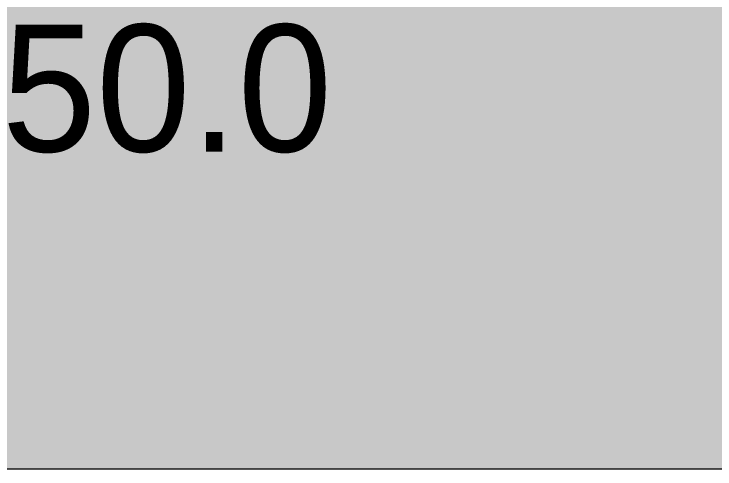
# Model space of a CAD drawing. Header units: metres. Extents: x -6 to 1255, y -2 to 532.
# Drawn here: x 1121.69 to 1132.73, y 0 to 7.16 of the extents above; entities that cross this region are included whole.
import ezdxf

# ---------------------------------------------------------------- set-up
doc = ezdxf.new("R2010")
doc.units = ezdxf.units.M
doc.header["$MEASUREMENT"] = 0
for name, color, linetype, lineweight, true_color in [('TPX_BUILDINGS', 7, 'CONTINUOUS', 0, 0x000000), ('TPX_BUILDINGS_HATCH', 7, 'CONTINUOUS', 0, 0xf0f0f0), ('TPX_CADASTRES', 7, 'CONTINUOUS', 0, 0x646464), ('TPX_FRAME_PROJECT', 7, 'CONTINUOUS', 0, 0x000000), ('TPX_RELIEF_CONTOUR_LINES_TEXT', 7, 'CONTINUOUS', 0, 0x000000)]:
    doc.layers.add(name, color=color, linetype=linetype, lineweight=lineweight, true_color=true_color)

msp = doc.modelspace()

# ---------------------------------------------------------------- hatches: boundary and pattern name
at = {"layer": 'TPX_BUILDINGS_HATCH'}
msp.add_hatch(color=256, dxfattribs=at).paths.add_polyline_path([(1132.866, 9.56), (1099.676, 12.151), (1100.086, 7.341), (1100.306, 4.621), (1102.06, 4.685), (1102.43, 2.245), (1103.03, 2.275), (1103.302, 0), (1136.272, 0), (1134.206, 5.84), (1132.866, 9.56)])

# ---------------------------------------------------------------- linework, layer by layer
at = {"layer": 'TPX_BUILDINGS', "elevation": 0.042}
msp.add_lwpolyline([(1132.866, 9.56), (1099.676, 12.151), (1100.086, 7.341), (1100.306, 4.621), (1102.06, 4.685), (1102.43, 2.245), (1103.03, 2.275), (1103.302, 0), (1136.272, 0), (1134.206, 5.84)], close=True, dxfattribs=at)
at = {"layer": 'TPX_CADASTRES', "elevation": 0.024}
msp.add_lwpolyline([(1132.866, 9.561), (1099.676, 12.151), (1100.086, 7.341), (1100.306, 4.621), (1100.676, 0.181), (1100.691, 0), (1136.272, 0), (1134.206, 5.841)], close=True, dxfattribs=at)
at = {"layer": 'TPX_FRAME_PROJECT', "elevation": 0}
msp.add_lwpolyline([(0, 0), (1250.887, 0), (1250.887, 529.644), (0, 529.644)], close=True, dxfattribs=at)

# ---------------------------------------------------------------- texts
at = {"layer": 'TPX_RELIEF_CONTOUR_LINES_TEXT'}
msp.add_text('650.0', height=2, dxfattribs=at).set_placement((1120.004, 4.997, 0.045))

doc.saveas('drawing.dxf')
